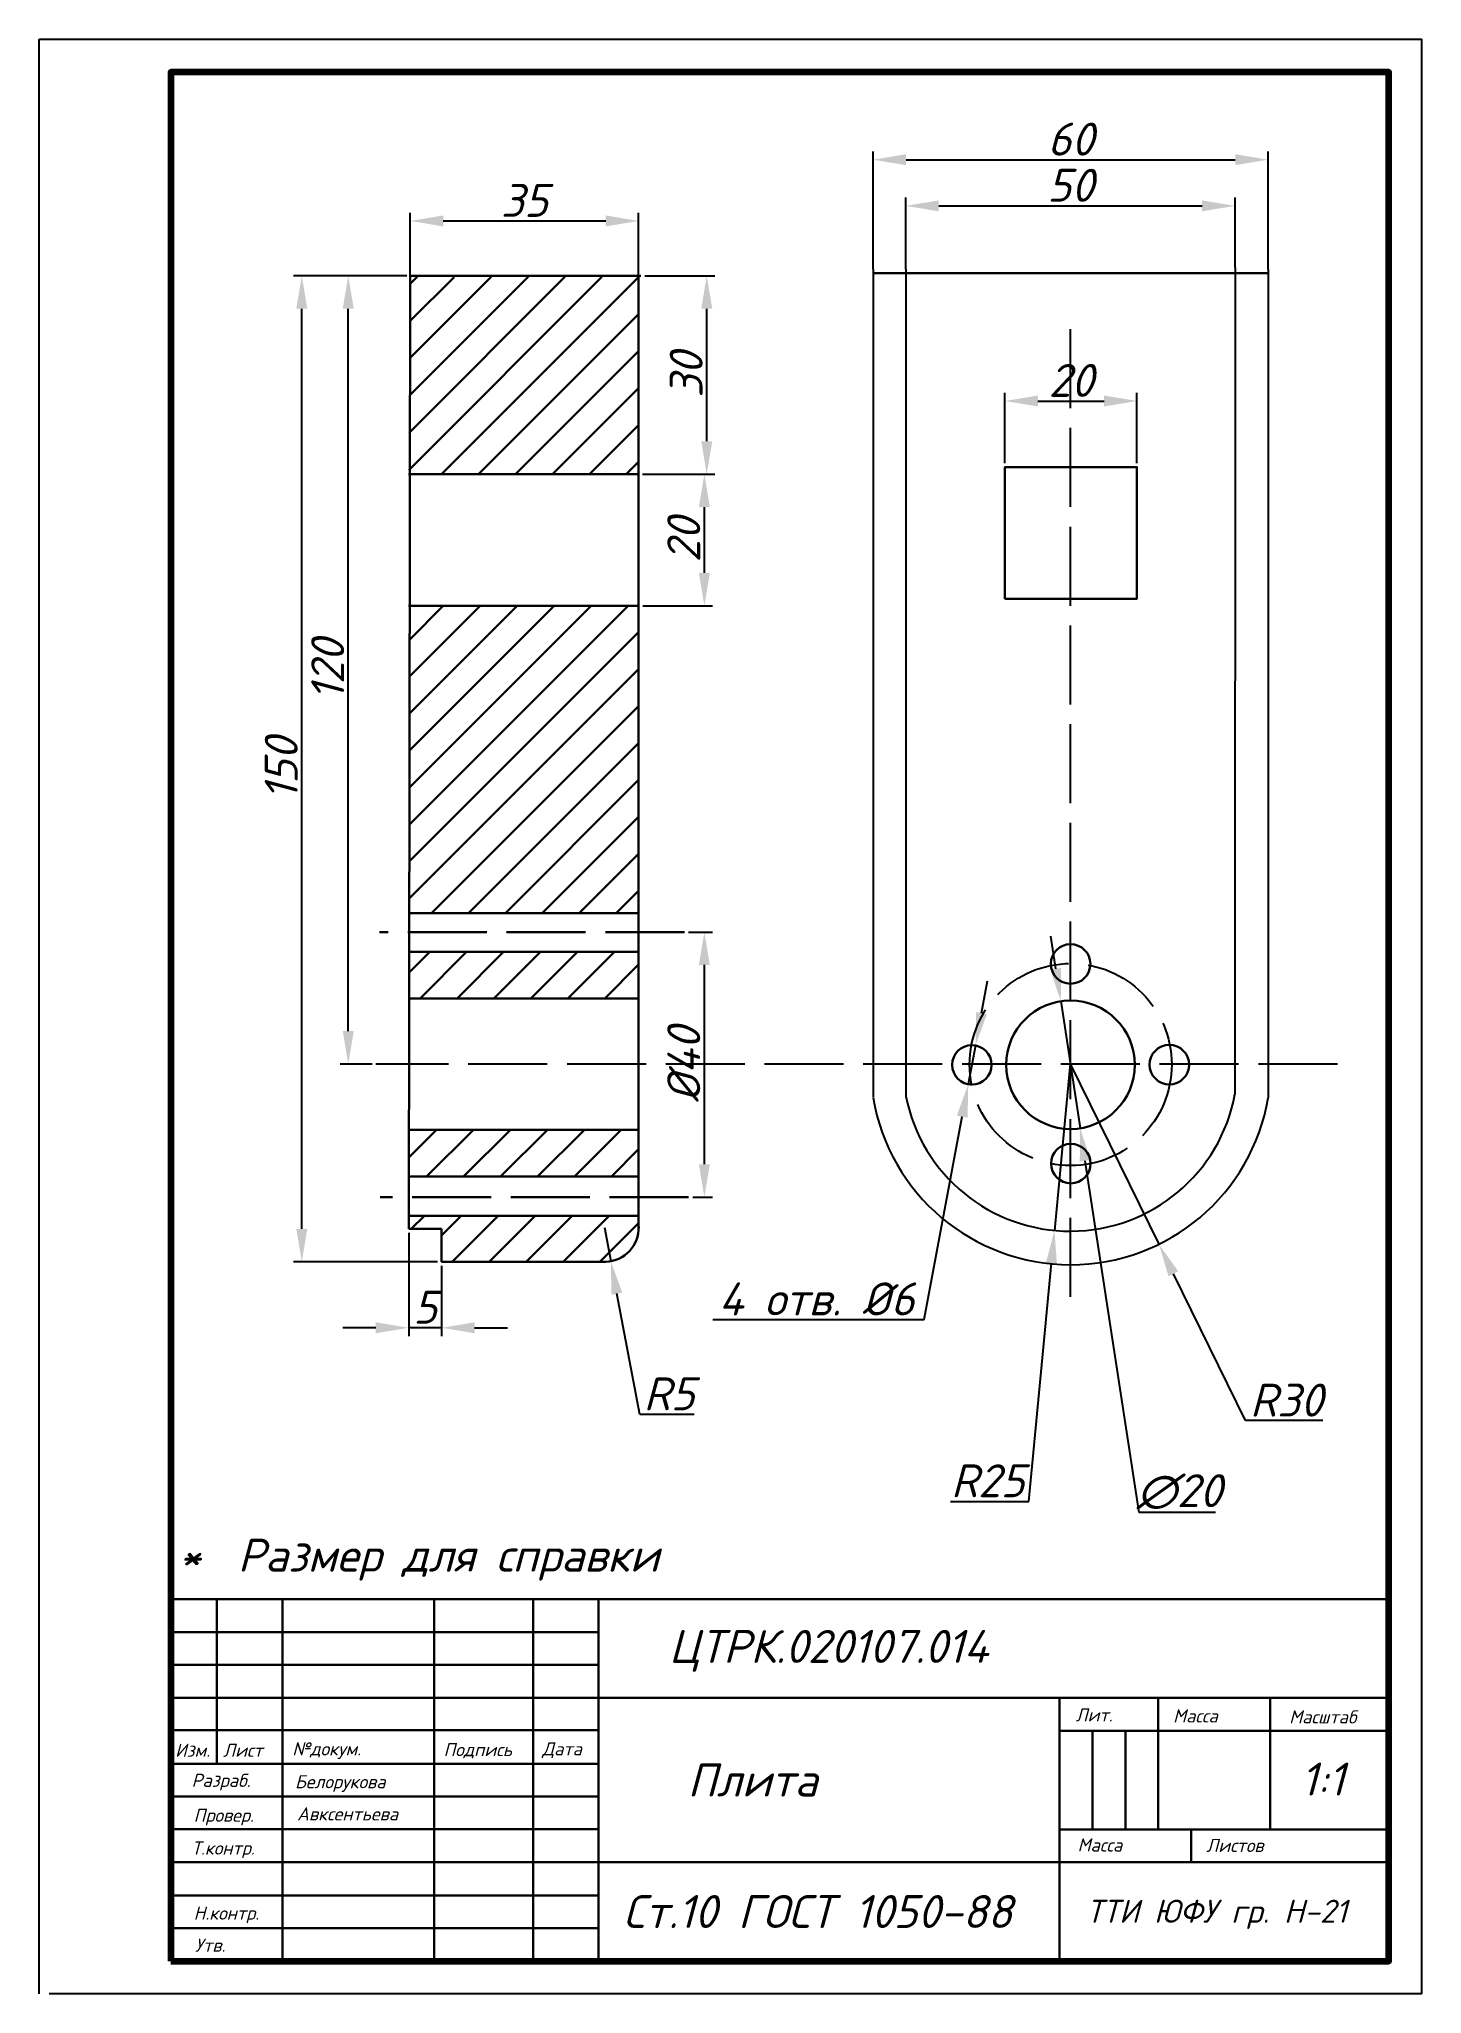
# Model space of a CAD drawing. Header units: millimetres. Extents: x 0 to 210, y 0 to 297.
import ezdxf

# ---------------------------------------------------------------- set-up
doc = ezdxf.new("R2010")
doc.units = ezdxf.units.MM
doc.linetypes.add('ACAD_ISO02W100', pattern=[15, 12, -3])
doc.linetypes.add('ACAD_ISO10W100', pattern=[18, 12, -3, 0, -3])
for name, color, linetype in [('Контур', 7, 'Continuous'), ('Оси', 7, 'ACAD_ISO10W100'), ('Размеры', 7, 'Continuous'), ('Рамка', 7, 'Continuous'), ('Текст', 7, 'Continuous'), ('Штриховка', 7, 'Continuous')]:
    doc.layers.add(name, color=color, linetype=linetype)
doc.styles.get("Standard").update_dxf_attribs({"font": 'isocpeui.ttf'})
doc.dimstyles.new('ISO-25', dxfattribs={"dimtxt": 5, "dimasz": 5, "dimexe": 1.25, "dimexo": 0.625, "dimtad": 1, "dimtoh": 1, "dimdec": 0, "dimtxsty": 'Standard', "dimcen": 0, "dimadec": 0, "dimazin": 0, "dimtfac": 1, "dimtdec": 0, "dimtmove": 0, "dimatfit": 3, "dimfxl": 1, "dimarcsym": 0})

# ---------------------------------------------------------------- blocks, each defined once
blk = doc.blocks.new('*D3')
at = {"layer": 'Defpoints', "color": 0, "lineweight": 30, "transparency": 16777216}
for p in [(91.04, 269.41), (56.37, 257.92), (91.04, 257.18)]:
    blk.add_point(p, dxfattribs=at)
at = {"layer": 'Размеры', "color": 0, "lineweight": -2, "transparency": 16777216}
for p, q in [((56.37, 258.55), (56.37, 270.66)), ((91.04, 257.81), (91.04, 270.66)), ((61.37, 269.41), (86.04, 269.41))]:
    blk.add_line(p, q, dxfattribs=at)
at = {"layer": 'Размеры', "color": 0, "lineweight": 30, "transparency": 16777216}
for points in [[(61.37, 270.24), (61.37, 268.57), (56.37, 269.41)], [(86.04, 270.24), (86.04, 268.57), (91.04, 269.41)]]:
    blk.add_solid(points, dxfattribs=at)
at = {"layer": 'Размеры', "color": 0, "lineweight": 30, "transparency": 16777216, "insert": (73.7, 272.53), "char_height": 5, "attachment_point": 5}
blk.add_mtext('35', dxfattribs=at)
blk = doc.blocks.new('*D4')
at = {"layer": 'Defpoints', "color": 0, "lineweight": 30, "transparency": 16777216}
for p in [(46.94, 261.08), (56.49, 261.08), (51.22, 141.31)]:
    blk.add_point(p, dxfattribs=at)
at = {"layer": 'Размеры', "color": 0, "lineweight": -2, "transparency": 16777216}
for p, q in [((55.86, 261.08), (45.69, 261.08)), ((46.94, 146.31), (46.94, 256.08)), ((50.59, 141.31), (45.69, 141.31))]:
    blk.add_line(p, q, dxfattribs=at)
at = {"layer": 'Размеры', "color": 0, "lineweight": 30, "transparency": 16777216}
for points in [[(46.11, 256.08), (47.78, 256.08), (46.94, 261.08)], [(46.11, 146.31), (47.78, 146.31), (46.94, 141.31)]]:
    blk.add_solid(points, dxfattribs=at)
at = {"layer": 'Размеры', "color": 0, "lineweight": 30, "transparency": 16777216, "insert": (43.82, 201.2), "char_height": 5, "attachment_point": 5, "rotation": 90}
blk.add_mtext('120', dxfattribs=at)
blk = doc.blocks.new('*D5')
at = {"layer": 'Defpoints', "color": 0, "lineweight": 30, "transparency": 16777216}
for p in [(39.89, 261.08), (56.49, 261.08), (61.12, 111.26)]:
    blk.add_point(p, dxfattribs=at)
at = {"layer": 'Размеры', "color": 0, "lineweight": -2, "transparency": 16777216}
for p, q in [((55.86, 261.08), (38.64, 261.08)), ((39.89, 116.26), (39.89, 256.08)), ((60.5, 111.26), (38.64, 111.26))]:
    blk.add_line(p, q, dxfattribs=at)
at = {"layer": 'Размеры', "color": 0, "lineweight": 30, "transparency": 16777216}
for points in [[(39.05, 256.08), (40.72, 256.08), (39.89, 261.08)], [(39.05, 116.26), (40.72, 116.26), (39.89, 111.26)]]:
    blk.add_solid(points, dxfattribs=at)
at = {"layer": 'Размеры', "color": 0, "lineweight": 30, "transparency": 16777216, "insert": (36.76, 186.17), "char_height": 5, "attachment_point": 5, "rotation": 90}
blk.add_mtext('150', dxfattribs=at)
blk = doc.blocks.new('*D6')
at = {"layer": 'Defpoints', "color": 0, "lineweight": 30, "transparency": 16777216}
for p in [(56.12, 116.26), (61.12, 111.26), (56.12, 101.23)]:
    blk.add_point(p, dxfattribs=at)
at = {"layer": 'Размеры', "color": 0, "lineweight": -2, "transparency": 16777216}
for p, q in [((56.12, 115.64), (56.12, 99.98)), ((61.12, 110.63), (61.12, 99.98)), ((51.12, 101.23), (46.12, 101.23)), ((61.12, 101.23), (56.12, 101.23)), ((66.12, 101.23), (71.12, 101.23))]:
    blk.add_line(p, q, dxfattribs=at)
at = {"layer": 'Размеры', "color": 0, "lineweight": 30, "transparency": 16777216}
for points in [[(51.12, 102.07), (51.12, 100.4), (56.12, 101.23)], [(66.12, 102.07), (66.12, 100.4), (61.12, 101.23)]]:
    blk.add_solid(points, dxfattribs=at)
at = {"layer": 'Размеры', "color": 0, "lineweight": 30, "transparency": 16777216, "insert": (58.62, 104.36), "char_height": 5, "attachment_point": 5}
blk.add_mtext('5', dxfattribs=at)
blk = doc.blocks.new('*D7')
at = {"layer": 'Defpoints', "color": 0, "lineweight": 30, "transparency": 16777216}
for p in [(91.02, 230.93), (101.03, 230.93), (91.03, 210.93)]:
    blk.add_point(p, dxfattribs=at)
at = {"layer": 'Размеры', "color": 0, "lineweight": -2, "transparency": 16777216}
for p, q in [((91.65, 230.93), (102.28, 230.93)), ((101.03, 215.93), (101.03, 225.93)), ((91.66, 210.93), (102.28, 210.93))]:
    blk.add_line(p, q, dxfattribs=at)
at = {"layer": 'Размеры', "color": 0, "lineweight": 30, "transparency": 16777216}
for points in [[(100.2, 225.93), (101.86, 225.93), (101.03, 230.93)], [(100.2, 215.93), (101.86, 215.93), (101.03, 210.93)]]:
    blk.add_solid(points, dxfattribs=at)
at = {"layer": 'Размеры', "color": 0, "lineweight": 30, "transparency": 16777216, "insert": (97.9, 220.93), "char_height": 5, "attachment_point": 5, "rotation": 90}
blk.add_mtext('20', dxfattribs=at)
blk = doc.blocks.new('*D8')
at = {"layer": 'Defpoints', "color": 0, "lineweight": 30, "transparency": 16777216}
for p in [(91.37, 261.08), (101.39, 261.08), (91.02, 230.93)]:
    blk.add_point(p, dxfattribs=at)
at = {"layer": 'Размеры', "color": 0, "lineweight": -2, "transparency": 16777216}
for p, q in [((92, 261.08), (102.64, 261.08)), ((101.39, 235.93), (101.39, 256.08)), ((91.65, 230.93), (102.64, 230.93))]:
    blk.add_line(p, q, dxfattribs=at)
at = {"layer": 'Размеры', "color": 0, "lineweight": 30, "transparency": 16777216}
for points in [[(100.56, 256.08), (102.23, 256.08), (101.39, 261.08)], [(100.56, 235.93), (102.23, 235.93), (101.39, 230.93)]]:
    blk.add_solid(points, dxfattribs=at)
at = {"layer": 'Размеры', "color": 0, "lineweight": 30, "transparency": 16777216, "insert": (98.27, 246.01), "char_height": 5, "attachment_point": 5, "rotation": 90}
blk.add_mtext('30', dxfattribs=at)
blk = doc.blocks.new('*D9')
at = {"layer": 'Defpoints', "color": 0, "lineweight": 30, "transparency": 16777216}
for p in [(166.73, 242.05), (146.69, 232.01), (166.73, 232.01)]:
    blk.add_point(p, dxfattribs=at)
at = {"layer": 'Размеры', "color": 0, "lineweight": -2, "transparency": 16777216}
for p, q in [((146.69, 232.63), (146.69, 243.3)), ((151.69, 242.05), (161.73, 242.05)), ((166.73, 232.63), (166.73, 243.3))]:
    blk.add_line(p, q, dxfattribs=at)
at = {"layer": 'Размеры', "color": 0, "lineweight": 30, "transparency": 16777216}
for points in [[(151.69, 242.88), (151.69, 241.22), (146.69, 242.05)], [(161.73, 242.88), (161.73, 241.22), (166.73, 242.05)]]:
    blk.add_solid(points, dxfattribs=at)
at = {"layer": 'Размеры', "color": 0, "lineweight": 30, "transparency": 16777216, "insert": (156.71, 245.18), "char_height": 5, "attachment_point": 5}
blk.add_mtext('20', dxfattribs=at)
blk = doc.blocks.new('*D10')
at = {"layer": 'Defpoints', "color": 0, "lineweight": 30, "transparency": 16777216}
for p in [(181.63, 271.7), (131.64, 261.46), (181.63, 261.72)]:
    blk.add_point(p, dxfattribs=at)
at = {"layer": 'Размеры', "color": 0, "lineweight": -2, "transparency": 16777216}
for p, q in [((131.64, 262.08), (131.64, 272.95)), ((136.64, 271.7), (176.63, 271.7)), ((181.63, 262.34), (181.63, 272.95))]:
    blk.add_line(p, q, dxfattribs=at)
at = {"layer": 'Размеры', "color": 0, "lineweight": 30, "transparency": 16777216}
for points in [[(136.64, 272.53), (136.64, 270.87), (131.64, 271.7)], [(176.63, 272.53), (176.63, 270.87), (181.63, 271.7)]]:
    blk.add_solid(points, dxfattribs=at)
at = {"layer": 'Размеры', "color": 0, "lineweight": 30, "transparency": 16777216, "insert": (156.64, 274.83), "char_height": 5, "attachment_point": 5}
blk.add_mtext('50', dxfattribs=at)
blk = doc.blocks.new('*D11')
at = {"layer": 'Defpoints', "color": 0, "lineweight": 30, "transparency": 16777216}
for p in [(186.66, 278.71), (126.66, 261.46), (186.66, 261.45)]:
    blk.add_point(p, dxfattribs=at)
at = {"layer": 'Размеры', "color": 0, "lineweight": -2, "transparency": 16777216}
for p, q in [((126.66, 262.09), (126.66, 279.96)), ((186.66, 262.08), (186.66, 279.96)), ((131.66, 278.71), (181.66, 278.71))]:
    blk.add_line(p, q, dxfattribs=at)
at = {"layer": 'Размеры', "color": 0, "lineweight": 30, "transparency": 16777216}
for points in [[(131.66, 279.55), (131.66, 277.88), (126.66, 278.71)], [(181.66, 279.55), (181.66, 277.88), (186.66, 278.71)]]:
    blk.add_solid(points, dxfattribs=at)
at = {"layer": 'Размеры', "color": 0, "lineweight": 30, "transparency": 16777216, "insert": (156.66, 281.84), "char_height": 5, "attachment_point": 5}
blk.add_mtext('60', dxfattribs=at)
blk = doc.blocks.new('*D13')
at = {"layer": 'Defpoints', "color": 0, "lineweight": 30, "transparency": 16777216}
for p in [(98, 161.36), (101.03, 161.36), (98.64, 121.08)]:
    blk.add_point(p, dxfattribs=at)
at = {"layer": 'Размеры', "color": 0, "lineweight": -2, "transparency": 16777216}
for p, q in [((98.63, 161.36), (102.28, 161.36)), ((101.03, 126.08), (101.03, 156.36)), ((99.26, 121.08), (102.28, 121.08))]:
    blk.add_line(p, q, dxfattribs=at)
at = {"layer": 'Размеры', "color": 0, "lineweight": 30, "transparency": 16777216}
for points in [[(100.2, 156.36), (101.86, 156.36), (101.03, 161.36)], [(100.2, 126.08), (101.86, 126.08), (101.03, 121.08)]]:
    blk.add_solid(points, dxfattribs=at)
at = {"layer": 'Размеры', "color": 0, "lineweight": 30, "transparency": 16777216, "insert": (97.9, 141.22), "char_height": 5, "attachment_point": 5, "rotation": 90}
blk.add_mtext('%%c40', dxfattribs=at)
blk = doc.blocks.new('*D14')
at = {"layer": 'Defpoints', "color": 0, "lineweight": 30, "transparency": 16777216}
for p in [(156.66, 141.23), (170.07, 113.92)]:
    blk.add_point(p, dxfattribs=at)
at = {"layer": 'Размеры', "color": 0, "lineweight": -2, "transparency": 16777216}
for p, q in [((156.66, 141.23), (170.07, 113.92)), ((183.23, 87.12), (172.27, 109.44)), ((194.99, 87.12), (183.23, 87.12))]:
    blk.add_line(p, q, dxfattribs=at)
at = {"layer": 'Размеры', "color": 0, "lineweight": 30, "transparency": 16777216}
blk.add_solid([(173.02, 109.8), (171.52, 109.07), (170.07, 113.92)], dxfattribs=at)
at = {"layer": 'Размеры', "color": 0, "lineweight": 30, "transparency": 16777216, "insert": (189.42, 90.24), "char_height": 5, "attachment_point": 5}
blk.add_mtext('R30', dxfattribs=at)
blk = doc.blocks.new('*D15')
at = {"layer": 'Defpoints', "color": 0, "lineweight": 30, "transparency": 16777216}
for p in [(156.6, 141.36), (154.21, 116.02)]:
    blk.add_point(p, dxfattribs=at)
at = {"layer": 'Размеры', "color": 0, "lineweight": -2, "transparency": 16777216}
for p, q in [((156.6, 141.36), (154.21, 116.02)), ((150.32, 74.86), (153.74, 111.04)), ((138.41, 74.86), (150.32, 74.86))]:
    blk.add_line(p, q, dxfattribs=at)
at = {"layer": 'Размеры', "color": 0, "lineweight": 30, "transparency": 16777216}
blk.add_solid([(152.91, 111.12), (154.57, 110.97), (154.21, 116.02)], dxfattribs=at)
at = {"layer": 'Размеры', "color": 0, "lineweight": 30, "transparency": 16777216, "insert": (144.06, 77.99), "char_height": 5, "attachment_point": 5}
blk.add_mtext('R25', dxfattribs=at)
blk = doc.blocks.new('*D16')
at = {"layer": 'Defpoints', "color": 0, "lineweight": 30, "transparency": 16777216}
for p in [(85.85, 116.45), (86.82, 111.34)]:
    blk.add_point(p, dxfattribs=at)
at = {"layer": 'Размеры', "color": 0, "lineweight": -2, "transparency": 16777216}
for p, q in [((85.85, 116.45), (86.82, 111.34)), ((91.21, 88.08), (87.74, 106.42)), ((99.5, 88.08), (91.21, 88.08))]:
    blk.add_line(p, q, dxfattribs=at)
at = {"layer": 'Размеры', "color": 0, "lineweight": 30, "transparency": 16777216}
blk.add_solid([(88.56, 106.58), (86.93, 106.27), (86.82, 111.34)], dxfattribs=at)
at = {"layer": 'Размеры', "color": 0, "lineweight": 30, "transparency": 16777216, "insert": (95.67, 91.2), "char_height": 5, "attachment_point": 5}
blk.add_mtext('R5', dxfattribs=at)
blk = doc.blocks.new('*D17')
at = {"layer": 'Defpoints', "color": 0, "lineweight": 30, "transparency": 16777216}
for p in [(142.21, 144.13), (141.11, 138.23)]:
    blk.add_point(p, dxfattribs=at)
at = {"layer": 'Размеры', "color": 0, "lineweight": -2, "transparency": 16777216}
for p, q in [((143.13, 149.04), (144.05, 153.96)), ((142.21, 144.13), (141.11, 138.23)), ((134.42, 102.49), (140.19, 133.32)), ((102.34, 102.49), (134.42, 102.49))]:
    blk.add_line(p, q, dxfattribs=at)
at = {"layer": 'Размеры', "color": 0, "lineweight": 30, "transparency": 16777216}
for points in [[(142.31, 149.2), (143.95, 148.89), (142.21, 144.13)], [(139.37, 133.47), (141.01, 133.16), (141.11, 138.23)]]:
    blk.add_solid(points, dxfattribs=at)
at = {"layer": 'Размеры', "color": 0, "lineweight": 30, "transparency": 16777216, "insert": (118.07, 105.62), "char_height": 5, "attachment_point": 5}
blk.add_mtext('4 отв. %%c6', dxfattribs=at)
blk = doc.blocks.new('*D18')
at = {"layer": 'Defpoints', "color": 0, "lineweight": 30, "transparency": 16777216}
for p in [(155.16, 150.84), (158.11, 131.55)]:
    blk.add_point(p, dxfattribs=at)
at = {"layer": 'Размеры', "color": 0, "lineweight": -2, "transparency": 16777216}
for p, q in [((154.4, 155.78), (153.64, 160.72)), ((155.16, 150.84), (158.11, 131.55)), ((167.05, 73.19), (158.87, 126.61)), ((178.67, 73.19), (167.05, 73.19))]:
    blk.add_line(p, q, dxfattribs=at)
at = {"layer": 'Размеры', "color": 0, "lineweight": 30, "transparency": 16777216}
for points in [[(155.22, 155.91), (153.58, 155.65), (155.16, 150.84)], [(159.69, 126.74), (158.05, 126.48), (158.11, 131.55)]]:
    blk.add_solid(points, dxfattribs=at)
at = {"layer": 'Размеры', "color": 0, "lineweight": 30, "transparency": 16777216, "insert": (173.18, 76.32), "char_height": 5, "attachment_point": 5}
blk.add_mtext('∅20', dxfattribs=at)

msp = doc.modelspace()

# ---------------------------------------------------------------- hatches: boundary and pattern name
at = {"layer": 'Штриховка', "lineweight": 30}
h = msp.add_hatch(dxfattribs=at)
h.set_pattern_fill('ANSI31', color=256, scale=1.25, angle=180)
h.set_pattern_definition([(225, (241.0347, 85.3167), (2.80633, -2.80633), [])])
h.paths.add_polyline_path([(56.42, 260.9), (61.12, 260.89), (91.03, 260.91), (91.04, 230.93), (56.12, 230.93)])
h = msp.add_hatch(dxfattribs=at)
h.set_pattern_fill('ANSI31', color=256, scale=1.25, angle=180)
h.set_pattern_definition([(225, (241.0347, 76.2787), (2.80633, -2.80633), [])])
h.paths.add_polyline_path([(56.13, 118.25), (56.12, 116.26), (61.12, 116.26), (61.12, 111.25), (86.05, 111.25, 0.411161), (91.05, 116.6), (91.05, 118.25)])
h.paths.add_polyline_path([(91.05, 131.33), (56.15, 131.33), (56.14, 124.2), (91.05, 124.2)])
h.paths.add_polyline_path([(56.18, 151.28), (91.05, 151.28), (91.05, 158.35), (56.19, 158.35)])
h.paths.add_polyline_path([(56.2, 164.23), (91.05, 164.23), (91.04, 210.93), (56.28, 210.93)])

# ---------------------------------------------------------------- linework, layer by layer
at = {"layer": 'Контур'}
for p, q in [((126.66, 262.09), (126.66, 136.2)), ((126.66, 261.46), (186.66, 261.45)), ((131.64, 262.08), (131.62, 136.45)), ((181.63, 262.34), (181.62, 136.68)), ((186.66, 262.08), (186.66, 136.19))]:
    msp.add_line(p, q, dxfattribs=at)
at = {"layer": 'Контур', "lineweight": 30}
for p, q in [((56.37, 261.04), (56.12, 116.26)), ((91.37, 261.08), (56.49, 261.08)), ((91.05, 116.3), (91.03, 260.92)), ((91.02, 230.93), (56.07, 230.93)), ((91.03, 210.93), (56.09, 210.93)), ((91.05, 164.23), (56.08, 164.23)), ((91.04, 158.35), (56.08, 158.35)), ((91.03, 151.28), (56.08, 151.28)), ((91.03, 131.33), (56.08, 131.33)), ((91.05, 124.2), (56.08, 124.2)), ((91.07, 118.25), (56.08, 118.25)), ((56.12, 116.26), (61.12, 116.26)), ((61.12, 111.26), (61.12, 116.26)), ((86.05, 111.25), (61.12, 111.25))]:
    msp.add_line(p, q, dxfattribs=at)
at = {"layer": 'Контур', "linetype": 'ACAD_ISO02W100', "lineweight": 30}
for p, q in [((98, 161.36), (51.68, 161.36)), ((98.64, 121.08), (51.78, 121.08))]:
    msp.add_line(p, q, dxfattribs=at)
at = {"layer": 'Контур', "lineweight": 30}
msp.add_lwpolyline([(146.69, 212), (146.69, 232.01), (166.73, 232.01), (166.73, 212)], close=True, dxfattribs=at)
for centre, radius in [((156.66, 156.51), 3), ((156.64, 141.19), 9.76), ((141.66, 141.18), 3), ((171.65, 141.21), 3), ((156.69, 126.18), 3)]:
    msp.add_circle(centre, radius, dxfattribs=at)
at = {"layer": 'Контур', "linetype": 'ACAD_ISO02W100'}
msp.add_circle((156.66, 141.23), 15.35, dxfattribs=at)
at = {"layer": 'Контур'}
for centre, radius, start, end in [((156.6, 141.36), 25.45, 191.1275, 349.4643), ((156.66, 141.23), 30.42, 189.5266, 350.4734)]:
    msp.add_arc(centre, radius, start, end, dxfattribs=at)
at = {"layer": 'Контур', "lineweight": 30}
msp.add_arc((85.85, 116.45), 5.21, 272.2528, 1.6399, dxfattribs=at)
at = {"layer": 'Оси', "linetype": 'ACAD_ISO02W100'}
for p, q in [((156.66, 105.95), (156.66, 255.38)), ((197.17, 141.31), (51.12, 141.31))]:
    msp.add_line(p, q, dxfattribs=at)
at = {"layer": 'Размеры', "lineweight": 30}
for p, q in [((126.66, 261.46), (186.66, 261.45)), ((186.66, 261.45), (126.66, 261.46))]:
    msp.add_line(p, q, dxfattribs=at)
at = {"layer": 'Рамка'}
for p, q in [((210.01, 0.04), (209.98, 297.04)), ((0.02, 0.02), (-0.01, 297.02)), ((-0.01, 297.02), (209.99, 297.02)), ((209.98, 0.04), (1.52, 0.04))]:
    msp.add_line(p, q, dxfattribs=at)
at = {"layer": 'Рамка', "lineweight": 30}
for p, q in [((20, 60), (205, 60)), ((26.99, 59.97), (26.99, 34.9)), ((36.98, 59.97), (36.98, 5.07)), ((59.97, 59.86), (59.97, 4.97)), ((75.04, 59.9), (75.04, 5.01)), ((84.97, 60), (84.97, 5)), ((20, 55), (84.97, 55)), ((19.96, 50.01), (84.94, 50.01)), ((19.96, 45.01), (205, 45.01)), ((154.99, 45.03), (154.99, 5)), ((169.97, 44.91), (169.97, 24.87)), ((186.99, 45.01), (186.99, 24.97)), ((20.02, 40.08), (85, 40.08)), ((154.99, 40), (204.88, 40)), ((159.99, 39.89), (159.99, 24.99)), ((164.99, 39.98), (164.99, 24.99)), ((19.96, 34.96), (84.93, 34.96)), ((20.02, 30.03), (85, 30.03)), ((19.92, 25.04), (84.89, 25.04)), ((154.99, 24.98), (205.09, 24.98)), ((174.98, 24.99), (174.98, 20.1)), ((19.92, 20.05), (205.04, 20.05)), ((19.85, 14.99), (84.82, 14.99)), ((19.98, 10), (84.96, 10)), ((20, 5), (84.97, 5))]:
    msp.add_line(p, q, dxfattribs=at)
at = {"layer": 'Рамка', "lineweight": 200}
msp.add_lwpolyline([(20, 5), (205, 5), (205, 292), (20, 292)], close=True, dxfattribs=at)

# ---------------------------------------------------------------- texts
at = {"layer": 'Текст', "lineweight": 30}
for s, height, p in [('*', 5, (21.17, 64.11)), ('Лит.', 2, (157.41, 41.41)), ('Масса', 2, (172.22, 41.26)), ('Масштаб', 2, (189.85, 41.11)), ('Изм.', 2, (20.65, 36.04)), ('Лист', 2, (27.93, 36.04)), ('№докум.', 2, (38.44, 36.25)), ('Подпись', 2, (61.42, 36.14)), ('Дата', 2, (76.4, 36.25)), ('Разраб.', 2, (23.15, 31.47)), ('Белорукова', 2, (38.85, 31.26)), ('Плита', 5, (98.47, 30.01)), ('1:1', 5, (191.63, 30.16)), ('Провер.', 2, (23.46, 26.17)), ('Авксентьева', 2, (39.16, 26.37)), ('Т.контр.', 2, (23.15, 21.18)), ('Листов', 2, (177.26, 21.58)), ('Ст.10 ГОСТ 1050-88', 5, (88.69, 10.04)), ('Н.контр.', 2, (23.46, 11.3)), ('Утв.', 2, (23.67, 6.42))]:
    msp.add_text(s, height=height, dxfattribs=at).set_placement(p)
at = {"layer": 'Текст', "lineweight": 30, "attachment_point": 1}
for s, width, insert, char_height in [('Размер для справки', 76.1245, (30.15, 69.18), 5), ('ЦТРК.020107.014', 67.9808, (95.65, 55.32), 5), ('Масса', 15.6993, (157.71, 23.65), 2), ('ТТИ ЮФУ гр. Н-21', 52.2816, (159.04, 14.33), 3.5)]:
    msp.add_mtext_dynamic_manual_height_columns(s, width=width, gutter_width=25, heights=[0], dxfattribs=dict(at, insert=insert, char_height=char_height))

# ---------------------------------------------------------------- dimensions: what is measured, and where the dimension line sits
at = {"layer": 'Размеры', "lineweight": 30}
for base, p1, p2, angle, picture, middle in [((186.66, 278.71), (126.66, 261.46), (186.66, 261.45), 180, '*D11', (156.66, 281.84)), ((181.63, 271.7), (131.64, 261.46), (181.63, 261.72), 180, '*D10', (156.64, 274.83)), ((91.04, 269.41), (56.37, 257.92), (91.04, 257.18), 180, '*D3', (73.7, 272.53)), ((39.89, 261.08), (61.12, 111.26), (56.49, 261.08), 90, '*D5', (36.76, 186.17)), ((46.94, 261.08), (51.22, 141.31), (56.49, 261.08), 90, '*D4', (43.82, 201.2)), ((101.39, 261.08), (91.02, 230.93), (91.37, 261.08), 90, '*D8', (98.27, 246.01)), ((166.73, 242.05), (146.69, 232.01), (166.73, 232.01), 180, '*D9', (156.71, 245.18)), ((101.03, 230.93), (91.03, 210.93), (91.02, 230.93), 90, '*D7', (97.9, 220.93)), ((56.12, 101.23), (61.12, 111.26), (56.12, 116.26), 180, '*D6', (58.62, 104.36))]:
    dim = msp.add_linear_dim(base=base, p1=p1, p2=p2, angle=angle, dimstyle='ISO-25', dxfattribs=at)
    dim.commit()
    dim.dimension.update_dxf_attribs({"geometry": picture, "text_midpoint": middle})
dim = msp.add_linear_dim(base=(101.03, 161.36), p1=(98.64, 121.08), p2=(98, 161.36), angle=90, text='%%c40', dimstyle='ISO-25', dxfattribs=at)
dim.commit()
dim.dimension.update_dxf_attribs({"geometry": '*D13', "text_midpoint": (97.9, 141.22)})
dim = msp.add_diameter_dim_2p(p1=(155.16, 150.84), p2=(158.11, 131.55), dimstyle='ISO-25', dxfattribs=at)
dim.commit()
dim.dimension.update_dxf_attribs({"geometry": '*D18', "text_midpoint": (173.18, 73.19), "dimtype": 163})
dim = msp.add_diameter_dim_2p(p1=(142.21, 144.13), p2=(141.11, 138.23), text='4 отв. %%c6', dimstyle='ISO-25', dxfattribs=at)
dim.commit()
dim.dimension.update_dxf_attribs({"geometry": '*D17', "text_midpoint": (118.07, 102.49), "dimtype": 163})
for center, mpoint, picture, middle in [((156.6, 141.36), (154.21, 116.02), '*D15', (144.06, 74.86)), ((156.66, 141.23), (170.07, 113.92), '*D14', (189.42, 87.12)), ((85.85, 116.45), (86.82, 111.34), '*D16', (95.67, 88.08))]:
    dim = msp.add_radius_dim(center=center, mpoint=mpoint, dimstyle='ISO-25', dxfattribs=at)
    dim.commit()
    dim.dimension.update_dxf_attribs({"geometry": picture, "text_midpoint": middle, "dimtype": 164})

doc.saveas('drawing.dxf')
